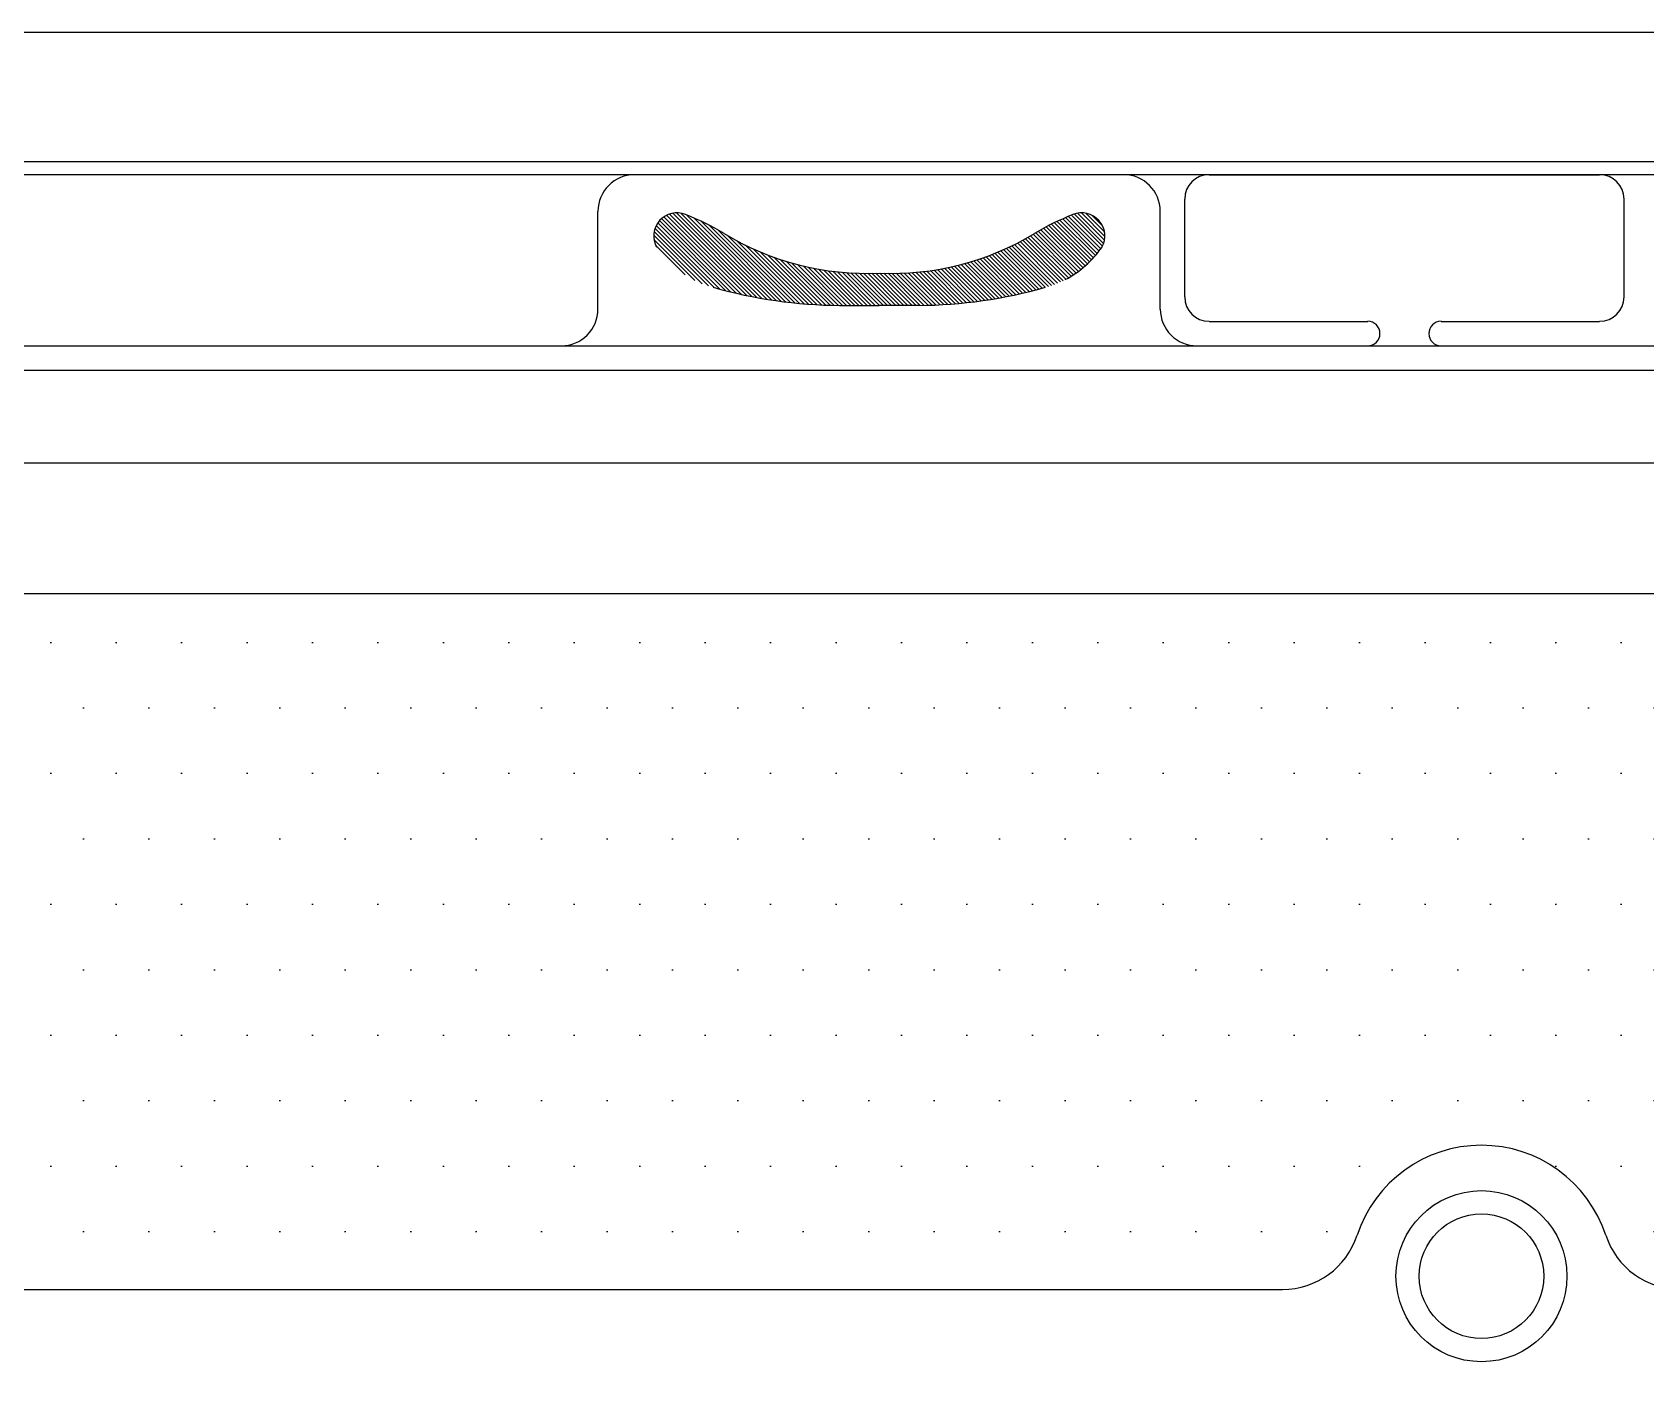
# Model space of a CAD drawing. Header units: millimetres. Extents: x -1227.86 to -1226.16, y 2247.04 to 2247.94.
# Drawn here: x -1227.347 to -1226.731, y 2247.429 to 2247.944 of the extents above; entities that cross this region are included whole.
import ezdxf

# ---------------------------------------------------------------- set-up
doc = ezdxf.new("R2010")
doc.units = ezdxf.units.MM
doc.header["$LTSCALE"] = 10
doc.layers.add('jacuzzi', color=1, linetype='Continuous')

msp = doc.modelspace()

# ---------------------------------------------------------------- hatches: boundary and pattern name
at = {"layer": 'jacuzzi'}
h = msp.add_hatch(dxfattribs=at)
h.set_pattern_fill('ANSI31', color=256, scale=0.00884, style=0)
h.set_pattern_definition([(315, (-1229.5830521, 2242.9261995), (-0.000781353, -0.000781353), [])])
h.paths.add_polyline_path([(-1226.96455, 2247.86736, -0.040015), (-1226.94959, 2247.87462, -0.693838), (-1226.93876, 2247.86209, -0.117767), (-1226.95277, 2247.84968, -0.051981), (-1226.9604, 2247.84675, -0.067757), (-1227.00869, 2247.83983), (-1227.02385, 2247.83983), (-1227.03902, 2247.83983, -0.067757), (-1227.0873, 2247.84675, -0.051981), (-1227.09493, 2247.84968, -0.117767), (-1227.10895, 2247.86209, -0.693838), (-1227.09811, 2247.87462, -0.040015), (-1227.08315, 2247.86736, 0.150241), (-1227.02385, 2247.85221, 0.150241)])
h = msp.add_hatch(dxfattribs=at)
h.set_pattern_fill('DOTS', color=256, scale=0.4, style=0)
h.set_pattern_definition([(0, (-1254.177878, 2244.03616), (0.0125, 0.025), [0, -0.025])])
h.paths.add_polyline_path([(-1226.86979, 2247.46412, 0.323974), (-1226.84129, 2247.48475, -0.72393), (-1226.74629, 2247.48475, 0.323974), (-1226.71779, 2247.46412), (-1226.45706, 2247.46412, 0.347675), (-1226.42786, 2247.48721, 0.194171), (-1226.42684, 2247.70653, 0.349236), (-1226.45607, 2247.72978), (-1227.5615, 2247.72978, 0.349236), (-1227.59073, 2247.70653, 0.194171), (-1227.5897, 2247.48721, 0.347675), (-1227.56051, 2247.46412)])

# ---------------------------------------------------------------- linework, layer by layer
for p, q in [((-1227.21991, 2247.89467), (-1227.59426, 2247.89467)), ((-1226.42331, 2247.89467), (-1227.21991, 2247.89467)), ((-1227.21991, 2247.88976), (-1227.58175, 2247.88976)), ((-1226.43581, 2247.88976), (-1227.21991, 2247.88976)), ((-1226.9305, 2247.88976), (-1227.11732, 2247.88976)), ((-1226.89783, 2247.88976), (-1226.74866, 2247.88976)), ((-1226.90717, 2247.8431), (-1226.90717, 2247.88043)), ((-1226.73932, 2247.8431), (-1226.73932, 2247.88043)), ((-1227.13132, 2247.83843), (-1227.13132, 2247.87576)), ((-1226.9165, 2247.83843), (-1226.9165, 2247.87576)), ((-1227.03902, 2247.83983), (-1227.02385, 2247.83983)), ((-1227.00869, 2247.83983), (-1227.02385, 2247.83983)), ((-1226.89783, 2247.83376), (-1226.83724, 2247.83376)), ((-1226.80924, 2247.83376), (-1226.74866, 2247.83376)), ((-1227.58175, 2247.82443), (-1226.43581, 2247.82443)), ((-1227.58175, 2247.8151), (-1227.21991, 2247.8151)), ((-1227.21991, 2247.8151), (-1226.43581, 2247.8151)), ((-1227.58175, 2247.77978), (-1226.43581, 2247.77978)), ((-1227.5615, 2247.72978), (-1226.45607, 2247.72978)), ((-1227.56051, 2247.46412), (-1226.86979, 2247.46412))]:
    msp.add_line(p, q, dxfattribs=at)
at = {"layer": 'jacuzzi', "color": 3}
msp.add_lwpolyline([(-1226.15878, 2247.20814, -0.414214), (-1226.17278, 2247.19414), (-1227.84478, 2247.19414, -0.414214), (-1227.85878, 2247.20814), (-1227.85878, 2247.93014, -0.414214), (-1227.84478, 2247.94414), (-1226.17278, 2247.94414, -0.414214), (-1226.15878, 2247.93014)], format="xyb", close=True, dxfattribs=at)
at = {"layer": 'jacuzzi'}
for radius in [0.03267, 0.0238]:
    msp.add_circle((-1226.79379, 2247.46914), radius, dxfattribs=at)
for centre, radius, start, end in [((-1227.11732, 2247.87576), 0.014, 90, 180), ((-1226.9305, 2247.87576), 0.014, 0, 90), ((-1226.89783, 2247.88043), 0.00933, 90, 180), ((-1226.74866, 2247.88043), 0.00933, 0, 90), ((-1227.10119, 2247.86633), 0.00884, 67.60642, 208.65138), ((-1227.13589, 2247.77769), 0.10403, 59.54052, 68.53402), ((-1226.91181, 2247.77769), 0.10403, 111.46598, 120.45948), ((-1226.94652, 2247.86633), 0.00884, 331.34862, 112.39358), ((-1227.02885, 2247.95623), 0.10415, 238.57596, 272.75314), ((-1227.01885, 2247.95623), 0.10415, 267.24686, 301.42404), ((-1226.97175, 2247.88522), 0.04029, 298.10468, 324.97122), ((-1227.03776, 2248.02063), 0.1808, 254.09783, 269.60294), ((-1227.00994, 2248.02063), 0.1808, 270.39706, 285.90217), ((-1226.89783, 2247.8431), 0.00933, 180, 270), ((-1226.74866, 2247.8431), 0.00933, 270, 0), ((-1227.14532, 2247.83843), 0.014, 270, 0), ((-1226.9025, 2247.83843), 0.014, 180, 270), ((-1226.83724, 2247.8291), 0.00467, 270, 90), ((-1226.80924, 2247.8291), 0.00467, 90, 270), ((-1226.79379, 2247.46914), 0.05, 18.19615, 161.80385), ((-1226.86979, 2247.49412), 0.03, 270, 341.80385), ((-1226.71779, 2247.49412), 0.03, 198.19615, 270)]:
    msp.add_arc(centre, radius, start, end, dxfattribs=at)

doc.saveas('drawing.dxf')
